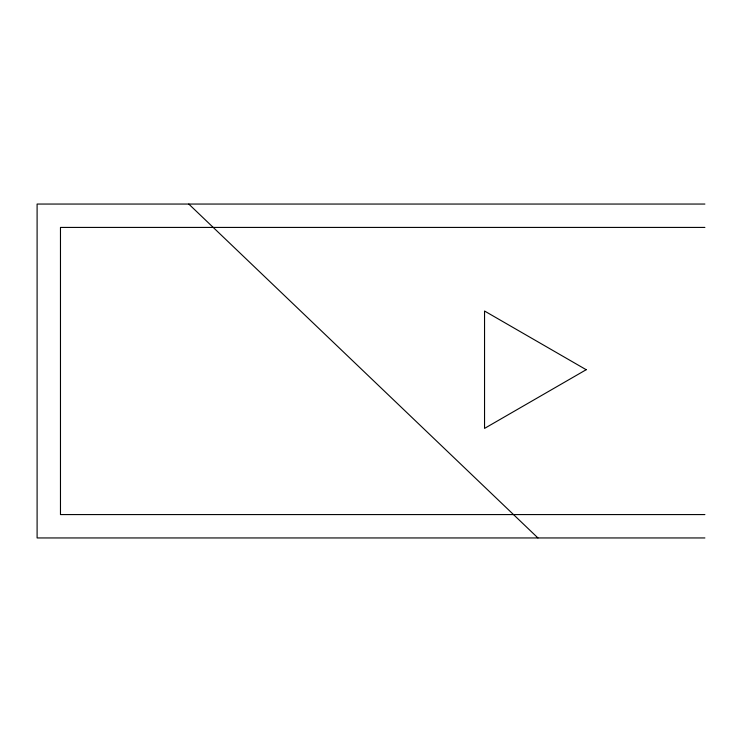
<?xml version="1.0" encoding="UTF-8"?>
<svg xmlns="http://www.w3.org/2000/svg" width="742" height="742" viewBox="0 0 742 742"><rect width="100%" height="100%" fill="white"/><g stroke="black" fill="none" stroke-linecap="round" stroke-linejoin="round"><path stroke-width="1.11" d="M704.9 204.05L37.1 204.05L37.1 537.95L704.9 537.95M704.9 227.423L60.473 227.423L60.473 514.577L704.9 514.577M188.774 204.05L537.95 537.95M586.199 369.711L484.545 428.403L484.545 311.019L586.199 369.711"/></g></svg>
